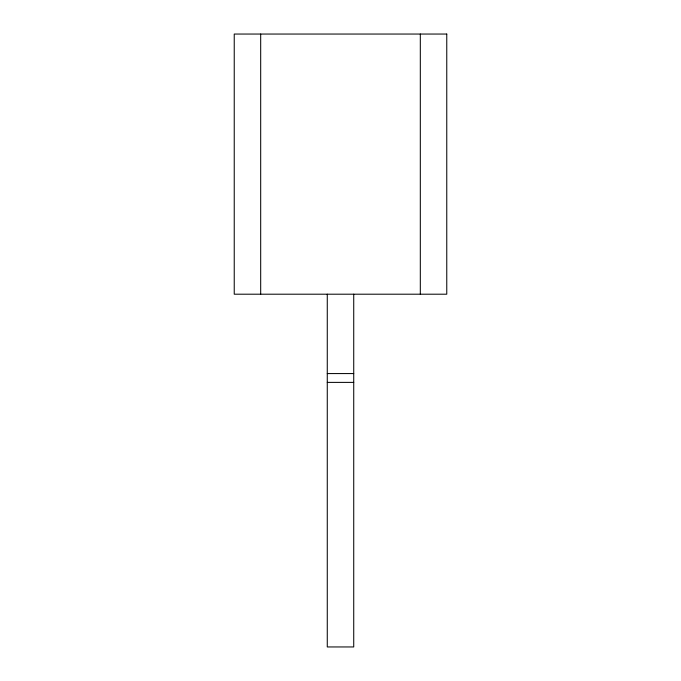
<?xml version="1.0" encoding="UTF-8"?>
<svg xmlns="http://www.w3.org/2000/svg" width="681" height="681" viewBox="0 0 681 681"><rect width="100%" height="100%" fill="white"/><g stroke="black" fill="none" stroke-linecap="round" stroke-linejoin="round"><path stroke-width="1.02" d="M327.272 373.571L353.728 373.571M327.272 382.39L353.728 382.39M420.313 34.05L420.313 294.201M353.728 294.201L353.728 646.95L327.272 646.95L327.272 294.201M260.687 34.05L260.687 294.201M446.762 34.05L234.238 34.05L234.238 294.201L446.762 294.201L446.762 34.05"/></g></svg>
